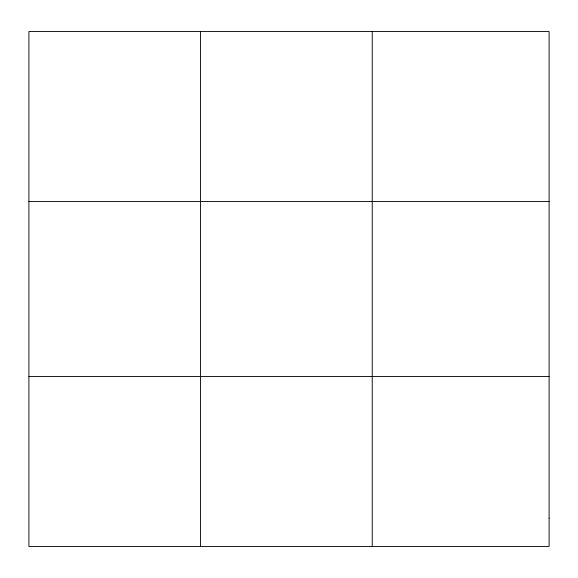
<?xml version="1.0" encoding="UTF-8"?>
<svg xmlns="http://www.w3.org/2000/svg" width="578" height="578" viewBox="0 0 578 578"><rect width="100%" height="100%" fill="white"/><g stroke="black" fill="none" stroke-linecap="round" stroke-linejoin="round"><path stroke-width="0.87" d="M200.566 31.559L200.566 546.441M372.232 31.559L372.232 546.441M28.9 201.469L549.1 201.469M28.9 376.531L549.1 376.531M549.1 518.126L549.1 546.441L28.9 546.441L28.9 31.559L549.1 31.559L549.1 518.126"/></g></svg>
